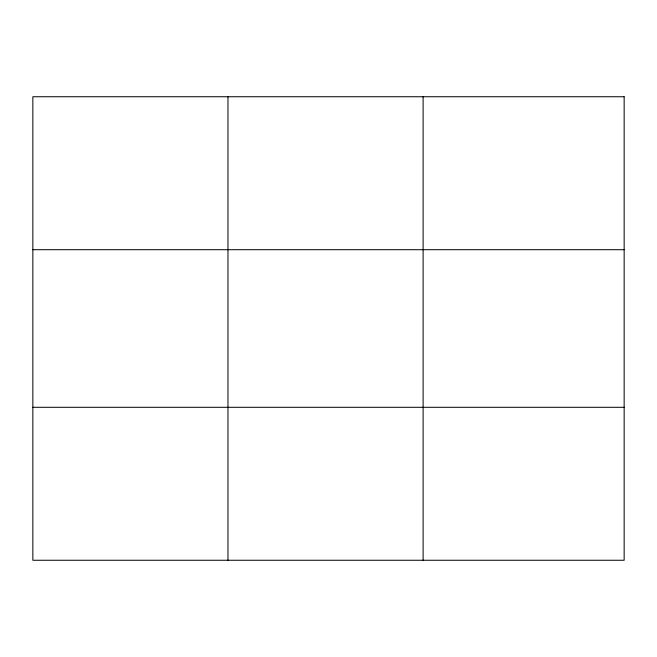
<?xml version="1.0" encoding="UTF-8"?>
<svg xmlns="http://www.w3.org/2000/svg" width="657" height="657" viewBox="0 0 657 657"><rect width="100%" height="100%" fill="white"/><g stroke="black" fill="none" stroke-linecap="round" stroke-linejoin="round"><path stroke-width="0.99" d="M227.979 96.743L227.979 560.257M423.108 96.743L423.108 560.257M32.85 249.701L624.15 249.701M32.85 407.299L624.15 407.299M624.15 96.743L624.15 560.257L32.85 560.257L32.85 96.743L624.15 96.743"/></g></svg>
